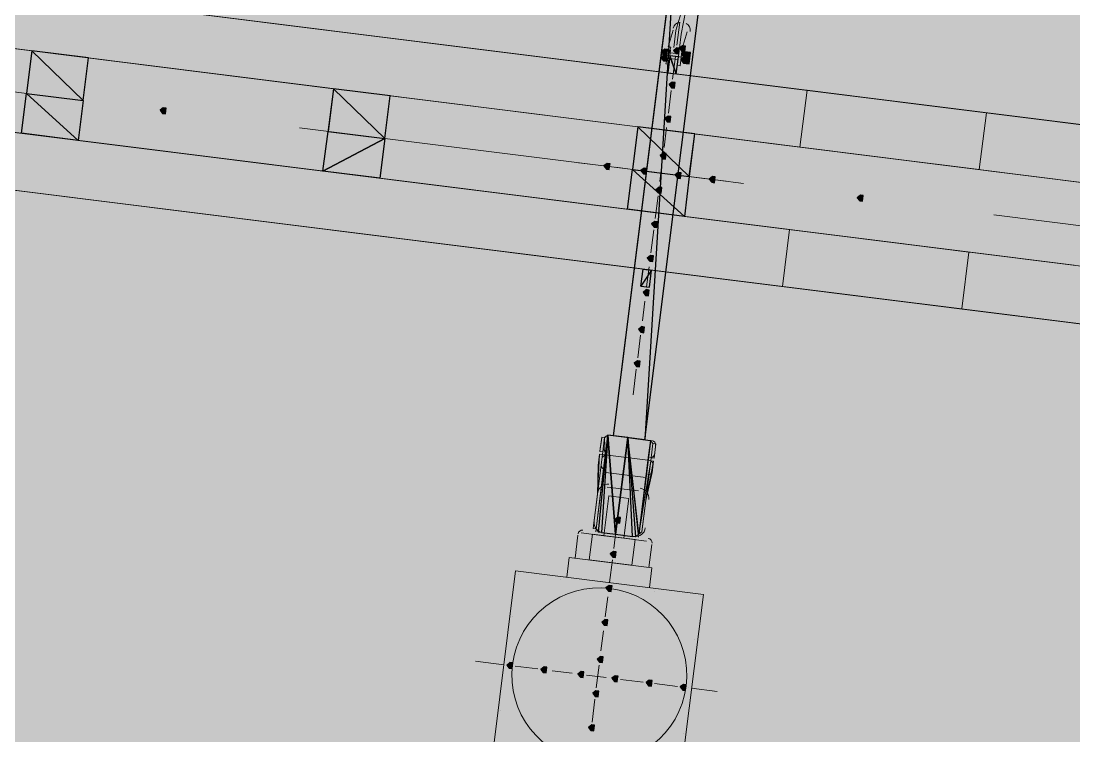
# Model space of a CAD drawing. Header units: metres. Extents: x -4 to 509425, y 7549 to 4732445.
# Drawn here: x 475980.708 to 475983.817, y 4719780.742 to 4719782.853 of the extents above; entities that cross this region are included whole.
import ezdxf

# ---------------------------------------------------------------- set-up
doc = ezdxf.new("R2010")
doc.units = ezdxf.units.M
doc.header["$LTSCALE"] = 0.01
doc.header["$MEASUREMENT"] = 0
doc.layers.get('0').update_dxf_attribs({"lineweight": 0})
doc.layers.add('_SUBESTACIÓN', color=1, linetype='Continuous')
doc.layers.add('SUBESTACION LA VID', color=253, linetype='Continuous')

# ---------------------------------------------------------------- blocks, each defined once
blk = doc.blocks.new('A$Cfff6051d')
at = {"layer": 'SUBESTACION LA VID', "transparency": 33554687}
h = blk.add_hatch(color=256, dxfattribs=at)
h.dxf.hatch_style = 2
h.paths.add_polyline_path([(475982.6687, 4719782.7708), (475982.6697, 4719782.7792), (475982.6613, 4719782.7802), (475982.6519, 4719782.7729), (475982.6592, 4719782.7634), (475982.6676, 4719782.7624)])
h = blk.add_hatch(color=256, dxfattribs=at)
h.dxf.hatch_style = 2
h.paths.add_polyline_path([(475982.614, 4719782.7435), (475982.6151, 4719782.7519), (475982.6067, 4719782.7529), (475982.5972, 4719782.7456), (475982.6046, 4719782.7361), (475982.613, 4719782.7351)])
h = blk.add_hatch(color=256, dxfattribs=at)
h.dxf.hatch_style = 2
h.paths.add_polyline_path([(475982.6161, 4719782.7603), (475982.6172, 4719782.7687), (475982.6088, 4719782.7697), (475982.5993, 4719782.7624), (475982.6067, 4719782.7529), (475982.6151, 4719782.7519)])
h = blk.add_hatch(color=256, dxfattribs=at)
h.dxf.hatch_style = 2
h.paths.add_polyline_path([(475982.6508, 4719782.7645), (475982.6519, 4719782.7729), (475982.6435, 4719782.7739), (475982.634, 4719782.7666), (475982.6413, 4719782.7571), (475982.6497, 4719782.7561)])
h = blk.add_hatch(color=256, dxfattribs=at)
h.dxf.hatch_style = 2
h.paths.add_polyline_path([(475982.6749, 4719782.7529), (475982.676, 4719782.7613), (475982.6676, 4719782.7624), (475982.6581, 4719782.755), (475982.6655, 4719782.7456), (475982.6739, 4719782.7445)])
h = blk.add_hatch(color=256, dxfattribs=at)
h.dxf.hatch_style = 2
h.paths.add_polyline_path([(475982.6833, 4719782.7519), (475982.6844, 4719782.7603), (475982.676, 4719782.7613), (475982.6665, 4719782.754), (475982.6739, 4719782.7445), (475982.6823, 4719782.7435)])
h = blk.add_hatch(color=256, dxfattribs=at)
h.dxf.hatch_style = 2
h.paths.add_polyline_path([(475982.6728, 4719782.7361), (475982.6739, 4719782.7445), (475982.6655, 4719782.7456), (475982.656, 4719782.7382), (475982.6634, 4719782.7288), (475982.6718, 4719782.7277)])
h = blk.add_hatch(color=256, dxfattribs=at)
h.dxf.hatch_style = 2
h.paths.add_polyline_path([(475982.6812, 4719782.7351), (475982.6823, 4719782.7435), (475982.6739, 4719782.7445), (475982.6644, 4719782.7372), (475982.6718, 4719782.7277), (475982.6802, 4719782.7267)])
h = blk.add_hatch(color=256, dxfattribs=at)
h.dxf.hatch_style = 2
h.paths.add_polyline_path([(475982.6812, 4719782.7351), (475982.6823, 4719782.7435), (475982.6739, 4719782.7445), (475982.6644, 4719782.7372), (475982.6718, 4719782.7277), (475982.6802, 4719782.7267)])
h = blk.add_hatch(color=256, dxfattribs=at)
h.dxf.hatch_style = 2
h.paths.add_polyline_path([(475982.6812, 4719782.7351), (475982.6823, 4719782.7435), (475982.6739, 4719782.7445), (475982.6644, 4719782.7372), (475982.6718, 4719782.7277), (475982.6802, 4719782.7267)])
h = blk.add_hatch(color=256, dxfattribs=at)
h.dxf.hatch_style = 2
h.paths.add_polyline_path([(475982.6382, 4719782.6637), (475982.6392, 4719782.6721), (475982.6308, 4719782.6731), (475982.6214, 4719782.6658), (475982.6287, 4719782.6563), (475982.6371, 4719782.6553)])
h = blk.add_hatch(color=256, dxfattribs=at)
h.dxf.hatch_style = 2
h.paths.add_polyline_path([(475981.1355, 4719782.5876), (475981.1365, 4719782.596), (475981.1281, 4719782.597), (475981.1187, 4719782.5897), (475981.126, 4719782.5802), (475981.1344, 4719782.5792)])
h = blk.add_hatch(color=256, dxfattribs=at)
h.dxf.hatch_style = 2
h.paths.add_polyline_path([(475982.6255, 4719782.5629), (475982.6266, 4719782.5713), (475982.6182, 4719782.5723), (475982.6087, 4719782.565), (475982.6161, 4719782.5555), (475982.6245, 4719782.5545)])
h = blk.add_hatch(color=256, dxfattribs=at)
h.dxf.hatch_style = 2
h.paths.add_polyline_path([(475982.6118, 4719782.4537), (475982.6129, 4719782.4621), (475982.6045, 4719782.4631), (475982.595, 4719782.4558), (475982.6024, 4719782.4463), (475982.6108, 4719782.4453)])
h = blk.add_hatch(color=256, dxfattribs=at)
h.dxf.hatch_style = 2
h.paths.add_polyline_path([(475982.4459, 4719782.4233), (475982.447, 4719782.4317), (475982.4386, 4719782.4327), (475982.4291, 4719782.4254), (475982.4365, 4719782.4159), (475982.4449, 4719782.4149)])
h = blk.add_hatch(color=256, dxfattribs=at)
h.dxf.hatch_style = 2
h.paths.add_polyline_path([(475982.5551, 4719782.4096), (475982.5562, 4719782.418), (475982.5478, 4719782.419), (475982.5383, 4719782.4117), (475982.5457, 4719782.4022), (475982.5541, 4719782.4012)])
h = blk.add_hatch(color=256, dxfattribs=at)
h.dxf.hatch_style = 2
h.paths.add_polyline_path([(475982.6559, 4719782.3969), (475982.657, 4719782.4053), (475982.6486, 4719782.4064), (475982.6391, 4719782.3991), (475982.6465, 4719782.3896), (475982.6549, 4719782.3885)])
h = blk.add_hatch(color=256, dxfattribs=at)
h.dxf.hatch_style = 2
h.paths.add_polyline_path([(475982.7567, 4719782.3843), (475982.7578, 4719782.3927), (475982.7494, 4719782.3938), (475982.7399, 4719782.3864), (475982.7473, 4719782.377), (475982.7557, 4719782.3759)])
h = blk.add_hatch(color=256, dxfattribs=at)
h.dxf.hatch_style = 2
h.paths.add_polyline_path([(475982.5992, 4719782.3529), (475982.6002, 4719782.3613), (475982.5918, 4719782.3623), (475982.5824, 4719782.355), (475982.5897, 4719782.3455), (475982.5981, 4719782.3445)])
h = blk.add_hatch(color=256, dxfattribs=at)
h.dxf.hatch_style = 2
h.paths.add_polyline_path([(475983.1935, 4719782.3295), (475983.1946, 4719782.3379), (475983.1862, 4719782.339), (475983.1767, 4719782.3316), (475983.1841, 4719782.3222), (475983.1925, 4719782.3211)])
h = blk.add_hatch(color=256, dxfattribs=at)
h.dxf.hatch_style = 2
h.paths.add_polyline_path([(475982.5866, 4719782.2521), (475982.5876, 4719782.2605), (475982.5792, 4719782.2615), (475982.5698, 4719782.2542), (475982.5771, 4719782.2447), (475982.5855, 4719782.2437)])
h = blk.add_hatch(color=256, dxfattribs=at)
h.dxf.hatch_style = 2
h.paths.add_polyline_path([(475982.5739, 4719782.1513), (475982.575, 4719782.1597), (475982.5666, 4719782.1607), (475982.5571, 4719782.1534), (475982.5645, 4719782.1439), (475982.5729, 4719782.1429)])
h = blk.add_hatch(color=256, dxfattribs=at)
h.dxf.hatch_style = 2
h.paths.add_polyline_path([(475982.5613, 4719782.0504), (475982.5623, 4719782.0588), (475982.5539, 4719782.0599), (475982.5445, 4719782.0526), (475982.5518, 4719782.0431), (475982.5602, 4719782.042)])
h = blk.add_hatch(color=256, dxfattribs=at)
h.dxf.hatch_style = 2
h.paths.add_polyline_path([(475982.5476, 4719781.9412), (475982.5486, 4719781.9496), (475982.5402, 4719781.9507), (475982.5308, 4719781.9434), (475982.5381, 4719781.9339), (475982.5465, 4719781.9328)])
h = blk.add_hatch(color=256, dxfattribs=at)
h.dxf.hatch_style = 2
h.paths.add_polyline_path([(475982.535, 4719781.8404), (475982.536, 4719781.8488), (475982.5276, 4719781.8499), (475982.5182, 4719781.8425), (475982.5255, 4719781.8331), (475982.5339, 4719781.832)])
h = blk.add_hatch(color=256, dxfattribs=at)
h.dxf.hatch_style = 2
h.paths.add_polyline_path([(475982.477, 4719781.3784), (475982.4781, 4719781.3868), (475982.4697, 4719781.3879), (475982.4602, 4719781.3805), (475982.4676, 4719781.3711), (475982.476, 4719781.37)])
h = blk.add_hatch(color=256, dxfattribs=at)
h.dxf.hatch_style = 2
h.paths.add_polyline_path([(475982.4644, 4719781.2776), (475982.4654, 4719781.286), (475982.457, 4719781.2871), (475982.4476, 4719781.2797), (475982.4549, 4719781.2703), (475982.4633, 4719781.2692)])
h = blk.add_hatch(color=256, dxfattribs=at)
h.dxf.hatch_style = 2
h.paths.add_polyline_path([(475982.4518, 4719781.1768), (475982.4528, 4719781.1852), (475982.4444, 4719781.1863), (475982.435, 4719781.1789), (475982.4423, 4719781.1695), (475982.4507, 4719781.1684)])
h = blk.add_hatch(color=256, dxfattribs=at)
h.dxf.hatch_style = 2
h.paths.add_polyline_path([(475982.4391, 4719781.076), (475982.4402, 4719781.0844), (475982.4318, 4719781.0855), (475982.4223, 4719781.0781), (475982.4297, 4719781.0687), (475982.4381, 4719781.0676)])
h = blk.add_hatch(color=256, dxfattribs=at)
h.dxf.hatch_style = 2
h.paths.add_polyline_path([(475982.1587, 4719780.9491), (475982.1598, 4719780.9575), (475982.1514, 4719780.9585), (475982.1419, 4719780.9512), (475982.1492, 4719780.9417), (475982.1576, 4719780.9407)])
h = blk.add_hatch(color=256, dxfattribs=at)
h.dxf.hatch_style = 2
h.paths.add_polyline_path([(475982.2595, 4719780.9364), (475982.2606, 4719780.9448), (475982.2522, 4719780.9459), (475982.2427, 4719780.9385), (475982.25, 4719780.9291), (475982.2584, 4719780.928)])
h = blk.add_hatch(color=256, dxfattribs=at)
h.dxf.hatch_style = 2
h.paths.add_polyline_path([(475982.4254, 4719780.9668), (475982.4265, 4719780.9752), (475982.4181, 4719780.9763), (475982.4086, 4719780.9689), (475982.416, 4719780.9595), (475982.4244, 4719780.9584)])
h = blk.add_hatch(color=256, dxfattribs=at)
h.dxf.hatch_style = 2
h.paths.add_polyline_path([(475982.3687, 4719780.9227), (475982.3698, 4719780.9311), (475982.3614, 4719780.9322), (475982.3519, 4719780.9248), (475982.3593, 4719780.9154), (475982.3677, 4719780.9143)])
h = blk.add_hatch(color=256, dxfattribs=at)
h.dxf.hatch_style = 2
h.paths.add_polyline_path([(475982.4695, 4719780.9101), (475982.4706, 4719780.9185), (475982.4622, 4719780.9195), (475982.4527, 4719780.9122), (475982.4601, 4719780.9027), (475982.4685, 4719780.9017)])
h = blk.add_hatch(color=256, dxfattribs=at)
h.dxf.hatch_style = 2
h.paths.add_polyline_path([(475982.5703, 4719780.8974), (475982.5714, 4719780.9058), (475982.563, 4719780.9069), (475982.5535, 4719780.8996), (475982.5609, 4719780.8901), (475982.5693, 4719780.889)])
h = blk.add_hatch(color=256, dxfattribs=at)
h.dxf.hatch_style = 2
h.paths.add_polyline_path([(475982.6711, 4719780.8848), (475982.6722, 4719780.8932), (475982.6638, 4719780.8943), (475982.6543, 4719780.8869), (475982.6617, 4719780.8775), (475982.6701, 4719780.8764)])
h = blk.add_hatch(color=256, dxfattribs=at)
h.dxf.hatch_style = 2
h.paths.add_polyline_path([(475982.4128, 4719780.866), (475982.4138, 4719780.8744), (475982.4054, 4719780.8755), (475982.396, 4719780.8681), (475982.4033, 4719780.8587), (475982.4117, 4719780.8576)])
h = blk.add_hatch(color=256, dxfattribs=at)
h.dxf.hatch_style = 2
h.paths.add_polyline_path([(475982.4002, 4719780.7652), (475982.4012, 4719780.7736), (475982.3928, 4719780.7746), (475982.3834, 4719780.7673), (475982.3907, 4719780.7578), (475982.3991, 4719780.7568)])
at = {"layer": 'SUBESTACION LA VID', "lineweight": 15}
for p, q in [((475982.6383, 4719783.0732), (475982.4572, 4719781.6283)), ((475982.7307, 4719783.0616), (475982.5496, 4719781.6168)), ((475993.1092, 4719781.3851), (475980.0971, 4719783.0164)), ((475982.6571, 4719782.8149), (475982.6813, 4719782.9398)), ((475982.6414, 4719782.8254), (475982.6561, 4719782.8747)), ((475982.6529, 4719782.8495), (475982.6445, 4719782.7823)), ((475992.9369, 4719781.236), (475980.2188, 4719782.8305)), ((475982.6183, 4719782.7771), (475982.633, 4719782.8264)), ((475982.6414, 4719782.8254), (475982.6351, 4719782.775)), ((475982.6498, 4719782.8243), (475982.6498, 4719782.8243)), ((475982.6571, 4719782.8149), (475982.6519, 4719782.7729)), ((475982.6603, 4719782.7718), (475982.675, 4719782.8212)), ((475980.7322, 4719782.6381), (475979.4722, 4719782.7961)), ((475980.7091, 4719782.5216), (475980.7396, 4719782.7652)), ((475982.5983, 4719782.754), (475982.5993, 4719782.7624)), ((475982.6823, 4719782.7435), (475982.5983, 4719782.754)), ((475982.5983, 4719782.754), (475982.6067, 4719782.7529)), ((475982.5993, 4719782.7624), (475982.6077, 4719782.7613)), ((475982.6046, 4719782.7361), (475982.6088, 4719782.7697)), ((475982.6067, 4719782.7529), (475982.6067, 4719782.7529)), ((475982.6077, 4719782.7613), (475982.6077, 4719782.7613)), ((475982.6119, 4719782.7267), (475982.6267, 4719782.776)), ((475982.6172, 4719782.7687), (475982.6172, 4719782.7687)), ((475982.6267, 4719782.776), (475982.6183, 4719782.7771)), ((475982.6214, 4719782.734), (475982.6256, 4719782.7676)), ((475982.6497, 4719782.7561), (475982.6245, 4719782.7592)), ((475982.6256, 4719782.7676), (475982.6256, 4719782.7676)), ((475982.6267, 4719782.776), (475982.6267, 4719782.776)), ((475982.6403, 4719782.7487), (475982.6319, 4719782.6815)), ((475982.6466, 4719782.7309), (475982.6508, 4719782.7645)), ((475982.6539, 4719782.7214), (475982.6603, 4719782.7718)), ((475982.6592, 4719782.7634), (475982.6592, 4719782.7634)), ((475982.6592, 4719782.7634), (475982.6592, 4719782.7634)), ((475982.6603, 4719782.7718), (475982.6603, 4719782.7718)), ((475982.6634, 4719782.7288), (475982.6676, 4719782.7624)), ((475980.8771, 4719782.5005), (475980.9076, 4719782.7441)), ((475982.6203, 4719782.7256), (475982.6119, 4719782.7267)), ((475982.613, 4719782.7351), (475982.613, 4719782.7351)), ((475982.6214, 4719782.734), (475982.6214, 4719782.734)), ((475982.6224, 4719782.7424), (475982.6476, 4719782.7393)), ((475982.6424, 4719782.6973), (475982.6487, 4719782.7477)), ((475982.6455, 4719782.7225), (475982.6539, 4719782.7214)), ((475982.6466, 4719782.7309), (475982.6466, 4719782.7309)), ((475982.655, 4719782.7298), (475982.655, 4719782.7298)), ((475982.6728, 4719782.7361), (475982.6644, 4719782.7372)), ((475982.6644, 4719782.7372), (475982.6644, 4719782.7372)), ((475982.6739, 4719782.7445), (475982.6655, 4719782.7456)), ((475982.6655, 4719782.7456), (475982.6655, 4719782.7456)), ((475982.6728, 4719782.7361), (475982.6739, 4719782.7445)), ((475982.6728, 4719782.7361), (475982.6812, 4719782.7351)), ((475982.6812, 4719782.7351), (475982.6823, 4719782.7435)), ((475981.5995, 4719782.4099), (475981.6301, 4719782.6535)), ((475981.7675, 4719782.3889), (475981.7981, 4719782.6325)), ((475982.6277, 4719782.6479), (475982.6192, 4719782.5807)), ((475992.9064, 4719780.9924), (475980.1883, 4719782.5869)), ((475982.7903, 4719782.3801), (475981.5303, 4719782.5381)), ((475982.4984, 4719782.2972), (475982.5289, 4719782.5409)), ((475982.614, 4719782.5387), (475982.6066, 4719782.4799)), ((475982.6664, 4719782.2762), (475982.6969, 4719782.5198)), ((475983.0077, 4719782.4808), (475983.537, 4719782.4145)), ((475982.6013, 4719782.4379), (475982.594, 4719782.3791)), ((475993.0365, 4719780.8054), (475980.0244, 4719782.4368)), ((475982.4207, 4719782.4264), (475982.3535, 4719782.4349)), ((475982.5215, 4719782.4138), (475982.4627, 4719782.4212)), ((475982.6223, 4719782.4012), (475982.5635, 4719782.4085)), ((475982.7315, 4719782.3875), (475982.6643, 4719782.3959)), ((475982.8407, 4719782.3738), (475982.7651, 4719782.3833)), ((475982.5887, 4719782.3371), (475982.5803, 4719782.2699)), ((475984.84, 4719782.1231), (475983.58, 4719782.2811)), ((475982.5761, 4719782.2363), (475982.5676, 4719782.1691)), ((475982.5624, 4719782.1271), (475982.555, 4719782.0683)), ((475982.9561, 4719782.0692), (475983.4853, 4719782.0029)), ((475982.5497, 4719782.0263), (475982.5424, 4719781.9675)), ((475982.5371, 4719781.9255), (475982.5287, 4719781.8583)), ((475982.5244, 4719781.8247), (475982.515, 4719781.7491)), ((475982.4404, 4719781.6305), (475982.5664, 4719781.6147)), ((475982.4183, 4719781.5906), (475982.4215, 4719781.6158)), ((475982.433, 4719781.5717), (475982.559, 4719781.5559)), ((475982.559, 4719781.5559), (475982.433, 4719781.5717)), ((475982.5811, 4719781.5958), (475982.5779, 4719781.5706)), ((475982.4099, 4719781.4551), (475982.412, 4719781.5402)), ((475982.412, 4719781.5402), (475982.4141, 4719781.557)), ((475982.5737, 4719781.537), (475982.5716, 4719781.5202)), ((475982.5527, 4719781.5055), (475982.4267, 4719781.5213)), ((475982.5527, 4719781.4372), (475982.5716, 4719781.5202)), ((475982.4382, 4719781.4771), (475982.5306, 4719781.4656)), ((475982.3993, 4719781.3711), (475982.4099, 4719781.4551)), ((475982.4718, 4719781.4047), (475982.4792, 4719781.4635)), ((475982.5527, 4719781.4372), (475982.5421, 4719781.3532)), ((475982.4581, 4719781.2955), (475982.4665, 4719781.3627)), ((475982.3436, 4719781.2672), (475982.3521, 4719781.3344)), ((475982.3615, 4719781.3417), (475982.4287, 4719781.3333)), ((475982.5138, 4719781.3312), (475982.4214, 4719781.3427)), ((475982.4287, 4719781.3333), (475982.4875, 4719781.3259)), ((475982.4875, 4719781.3259), (475982.5547, 4719781.3175)), ((475982.562, 4719781.2398), (475982.5705, 4719781.307)), ((475982.3195, 4719781.2105), (475982.3268, 4719781.2693)), ((475982.3268, 4719781.2693), (475982.5704, 4719781.2387)), ((475982.4455, 4719781.1947), (475982.4539, 4719781.2619)), ((475982.5631, 4719781.1799), (475982.5704, 4719781.2387)), ((475982.1756, 4719781.22), (475982.1756, 4719781.22)), ((475982.3016, 4719781.2042), (475982.3016, 4719781.2042)), ((475982.4444, 4719781.1863), (475982.4444, 4719781.1863)), ((475982.5788, 4719781.1694), (475982.5788, 4719781.1694)), ((475982.4328, 4719781.0939), (475982.4402, 4719781.1527)), ((475982.7132, 4719781.1526), (475982.7132, 4719781.1526)), ((475982.1598, 4719781.094), (475982.1598, 4719781.094)), ((475982.4202, 4719780.9931), (475982.4276, 4719781.0519)), ((475982.6974, 4719781.0266), (475982.6974, 4719781.0266)), ((475982.1335, 4719780.9522), (475982.0495, 4719780.9627)), ((475982.1419, 4719780.9512), (475982.1419, 4719780.9512)), ((475982.2343, 4719780.9396), (475982.1671, 4719780.948)), ((475982.4065, 4719780.8839), (475982.4149, 4719780.9511)), ((475982.3351, 4719780.9269), (475982.2763, 4719780.9343)), ((475982.4359, 4719780.9143), (475982.3771, 4719780.9217)), ((475982.5451, 4719780.9006), (475982.4779, 4719780.909)), ((475982.6459, 4719780.888), (475982.5787, 4719780.8964)), ((475982.6795, 4719780.8838), (475982.6795, 4719780.8838)), ((475982.7635, 4719780.8732), (475982.6879, 4719780.8827)), ((475982.3939, 4719780.783), (475982.4023, 4719780.8503)), ((475982.125, 4719780.8167), (475982.125, 4719780.8167)), ((475982.6627, 4719780.7493), (475982.6627, 4719780.7493))]:
    blk.add_line(p, q, dxfattribs=at)
at = {"layer": 'SUBESTACION LA VID', "lineweight": 0}
for p, q in [((475982.5289, 4719782.5409), (475980.286, 4719782.822)), ((475982.6172, 4719782.7004), (475986.5905, 4719782.2023)), ((475983.8172, 4719782.1319), (475982.4984, 4719782.2972)), ((475982.4173, 4719781.5822), (475982.4225, 4719781.6242)), ((475982.4173, 4719781.5822), (475982.4215, 4719781.6158)), ((475982.4183, 4719781.5906), (475982.4215, 4719781.6158)), ((475982.5685, 4719781.5632), (475982.5737, 4719781.6052)), ((475982.5685, 4719781.5632), (475982.5737, 4719781.6052)), ((475982.5769, 4719781.5622), (475982.5821, 4719781.6042)), ((475982.412, 4719781.5402), (475982.4162, 4719781.5738)), ((475982.412, 4719781.5402), (475982.4162, 4719781.5738)), ((475982.5769, 4719781.5622), (475982.5811, 4719781.5958)), ((475982.412, 4719781.5402), (475982.4151, 4719781.5654)), ((475982.412, 4719781.5402), (475982.4151, 4719781.5654)), ((475982.412, 4719781.5402), (475982.4151, 4719781.5654)), ((475982.5527, 4719781.4372), (475982.5674, 4719781.5548)), ((475982.5527, 4719781.4372), (475982.5674, 4719781.5548)), ((475982.5527, 4719781.4372), (475982.5758, 4719781.5538)), ((475982.5527, 4719781.4372), (475982.5748, 4719781.5454)), ((475982.5527, 4719781.4372), (475982.5748, 4719781.5454))]:
    blk.add_line(p, q, dxfattribs=at)
at = {"layer": 'SUBESTACION LA VID', "lineweight": 15}
for points in [[(475982.6383, 4719783.0732), (475982.7307, 4719783.0616), (475982.5496, 4719781.6168), (475982.4572, 4719781.6283), (475982.6383, 4719783.0732)], [(475992.958, 4719781.404), (475990.5807, 4719781.702), (475990.587, 4719781.7525), (475990.5618, 4719781.7556), (475990.5555, 4719781.7052), (475986.6073, 4719782.2002), (475986.6137, 4719782.2506), (475986.5969, 4719782.2527), (475986.5905, 4719782.2023), (475982.6424, 4719782.6973), (475982.6487, 4719782.7477), (475982.6235, 4719782.7508), (475982.6172, 4719782.7004), (475980.2399, 4719782.9985)], [(475980.286, 4719782.822), (475980.7396, 4719782.7652), (475980.7238, 4719782.6392), (475980.8918, 4719782.6181), (475980.9076, 4719782.7441), (475981.6301, 4719782.6535), (475981.6143, 4719782.5275), (475981.7823, 4719782.5065), (475981.7981, 4719782.6325), (475982.5289, 4719782.5409), (475982.5131, 4719782.4148), (475982.6811, 4719782.3938), (475982.6969, 4719782.5198), (475983.8478, 4719782.3755)], [(475982.6172, 4719782.7004), (475982.6235, 4719782.7508), (475982.6487, 4719782.7477)], [(475982.6749, 4719782.7529), (475982.6739, 4719782.7445), (475982.6749, 4719782.7529)], [(475982.6823, 4719782.7435), (475982.6739, 4719782.7445), (475982.6655, 4719782.7456)], [(475992.8853, 4719780.8244), (475990.508, 4719781.1224), (475990.5017, 4719781.072), (475990.4765, 4719781.0752), (475990.4828, 4719781.1256), (475986.5347, 4719781.6206), (475986.5283, 4719781.5702), (475986.5115, 4719781.5723), (475986.5179, 4719781.6227), (475982.5697, 4719782.1177), (475982.5634, 4719782.0672), (475982.5382, 4719782.0704), (475982.5445, 4719782.1208), (475980.1672, 4719782.4189)], [(475980.2555, 4719782.5784), (475980.7091, 4719782.5216), (475980.7238, 4719782.6392), (475980.8918, 4719782.6181), (475980.8771, 4719782.5005), (475981.5995, 4719782.4099), (475981.6143, 4719782.5275), (475981.7823, 4719782.5065), (475981.7675, 4719782.3889), (475982.4984, 4719782.2972), (475982.5131, 4719782.4148), (475982.6811, 4719782.3938), (475982.6664, 4719782.2762), (475983.8172, 4719782.1319)], [(475983.0077, 4719782.4808), (475983.0288, 4719782.6488), (475983.558, 4719782.5825), (475983.537, 4719782.4145)], [(475982.9561, 4719782.0692), (475982.9772, 4719782.2372), (475983.5064, 4719782.1709), (475983.4853, 4719782.0029)], [(475982.5445, 4719782.1208), (475982.5382, 4719782.0704), (475982.5634, 4719782.0672), (475982.5697, 4719782.1177)], [(475982.3993, 4719781.3711), (475982.3983, 4719781.3627), (475982.3972, 4719781.3543), (475982.4056, 4719781.3532), (475982.413, 4719781.3438), (475982.4214, 4719781.3427), (475982.4634, 4719781.3375), (475982.4992, 4719781.6231), (475982.4404, 4719781.6305), (475982.4309, 4719781.6231), (475982.4225, 4719781.6242), (475982.4215, 4719781.6158), (475982.4183, 4719781.5906), (475982.4173, 4719781.5822), (475982.4257, 4719781.5811), (475982.4246, 4719781.5727), (475982.433, 4719781.5717), (475982.4246, 4719781.5727), (475982.4162, 4719781.5738), (475982.4151, 4719781.5654), (475982.4141, 4719781.557), (475982.412, 4719781.5402), (475982.4099, 4719781.4551), (475982.3993, 4719781.3711)], [(475982.5421, 4719781.3532), (475982.5411, 4719781.3448), (475982.5316, 4719781.3374), (475982.5222, 4719781.3301), (475982.5138, 4719781.3312), (475982.4634, 4719781.3375), (475982.4992, 4719781.6231), (475982.5664, 4719781.6147), (475982.5737, 4719781.6052), (475982.5821, 4719781.6042), (475982.5811, 4719781.5958), (475982.5779, 4719781.5706), (475982.5769, 4719781.5622), (475982.5685, 4719781.5632), (475982.5674, 4719781.5548), (475982.559, 4719781.5559), (475982.5674, 4719781.5548), (475982.5758, 4719781.5538), (475982.5748, 4719781.5454), (475982.5737, 4719781.537), (475982.5716, 4719781.5202), (475982.5527, 4719781.4372), (475982.5421, 4719781.3532)], [(475982.4287, 4719781.3333), (475982.4435, 4719781.4509), (475982.5023, 4719781.4435), (475982.4875, 4719781.3259)], [(475982.3951, 4719781.3375), (475982.3856, 4719781.2619), (475982.5116, 4719781.2461), (475982.5211, 4719781.3217), (475982.3951, 4719781.3375)], [(475982.7227, 4719781.1599), (475982.6532, 4719780.6055), (475982.0987, 4719780.675), (475982.1683, 4719781.2294), (475982.7227, 4719781.1599)]]:
    blk.add_lwpolyline(points, dxfattribs=at)
at = {"layer": 'SUBESTACION LA VID', "lineweight": 0}
for points in [[(475980.2399, 4719782.9985), (475990.5807, 4719781.702), (475982.6172, 4719782.7004)], [(475980.7396, 4719782.7652), (475982.5289, 4719782.5409), (475983.8478, 4719782.3755), (475985.343, 4719782.1881)], [(475981.7981, 4719782.6325), (475980.7396, 4719782.7652), (475981.6301, 4719782.6535)], [(475980.7091, 4719782.5216), (475982.4984, 4719782.2972), (475980.2555, 4719782.5784)], [(475981.7675, 4719782.3889), (475980.7091, 4719782.5216), (475981.5995, 4719782.4099)], [(475980.1672, 4719782.4189), (475990.508, 4719781.1224), (475982.5445, 4719782.1208)], [(475990.508, 4719781.1224), (475986.5347, 4719781.6206), (475982.5445, 4719782.1208), (475986.5179, 4719781.6227)], [(475982.4046, 4719781.3448), (475982.4404, 4719781.6305), (475982.413, 4719781.3438)], [(475982.4404, 4719781.6305), (475982.4056, 4719781.3532), (475982.433, 4719781.5717)], [(475982.4309, 4719781.6231), (475982.4246, 4719781.5727), (475982.3972, 4719781.3543), (475982.4246, 4719781.5727), (475982.4309, 4719781.6231), (475982.433, 4719781.5717)], [(475982.4309, 4719781.6231), (475982.4246, 4719781.5727), (475982.3983, 4719781.3627)], [(475982.4162, 4719781.5738), (475982.4099, 4719781.4551), (475982.4246, 4719781.5727), (475982.4309, 4719781.6231)], [(475982.4173, 4719781.5822), (475982.4225, 4719781.6242), (475982.4173, 4719781.5822)], [(475982.4173, 4719781.5822), (475982.4225, 4719781.6242), (475982.4173, 4719781.5822)], [(475982.4173, 4719781.5822), (475982.4225, 4719781.6242), (475982.4173, 4719781.5822)], [(475982.4183, 4719781.5906), (475982.4215, 4719781.6158), (475982.4183, 4719781.5906)], [(475982.4183, 4719781.5906), (475982.4215, 4719781.6158), (475982.4183, 4719781.5906)], [(475982.4257, 4719781.5811), (475982.4309, 4719781.6231), (475982.4257, 4719781.5811)], [(475982.5222, 4719781.3301), (475982.4992, 4719781.6231), (475982.5306, 4719781.329)], [(475982.5664, 4719781.6147), (475982.5316, 4719781.3374), (475982.559, 4719781.5559), (475982.5664, 4719781.6147)], [(475982.5316, 4719781.3374), (475982.559, 4719781.5559), (475982.5653, 4719781.6063)], [(475982.5316, 4719781.3374), (475982.5674, 4719781.5548), (475982.5737, 4719781.6052)], [(475982.5674, 4719781.5548), (475982.5737, 4719781.6052), (475982.5674, 4719781.5548)], [(475982.5685, 4719781.5632), (475982.5737, 4719781.6052), (475982.5685, 4719781.5632)], [(475982.5769, 4719781.5622), (475982.5821, 4719781.6042), (475982.5769, 4719781.5622)], [(475982.5769, 4719781.5622), (475982.5821, 4719781.6042), (475982.5769, 4719781.5622), (475982.5811, 4719781.5958)], [(475982.4246, 4719781.5727), (475982.3983, 4719781.3627), (475982.4099, 4719781.4551)], [(475982.5779, 4719781.5706), (475982.5811, 4719781.5958), (475982.5779, 4719781.5706)], [(475982.5779, 4719781.5706), (475982.5811, 4719781.5958), (475982.5779, 4719781.5706)], [(475982.412, 4719781.5402), (475982.4151, 4719781.5654), (475982.412, 4719781.5402)], [(475982.412, 4719781.5402), (475982.4151, 4719781.5654), (475982.412, 4719781.5402)], [(475982.5411, 4719781.3448), (475982.5674, 4719781.5548), (475982.5411, 4719781.3448), (475982.5527, 4719781.4372)], [(475982.5527, 4719781.4372), (475982.5748, 4719781.5454), (475982.5716, 4719781.5202)], [(475982.5716, 4719781.5202), (475982.5748, 4719781.5454), (475982.5716, 4719781.5202)], [(475982.5748, 4719781.5454), (475982.5716, 4719781.5202), (475982.5737, 4719781.537)]]:
    blk.add_lwpolyline(points, dxfattribs=at)
at = {"layer": 'SUBESTACION LA VID'}
for points in [[(475982.6687, 4719782.7708), (475982.6697, 4719782.7792), (475982.6613, 4719782.7802), (475982.6519, 4719782.7729), (475982.6592, 4719782.7634), (475982.6676, 4719782.7624)], [(475980.7238, 4719782.6392), (475980.8918, 4719782.6181), (475980.7396, 4719782.7652)], [(475980.8918, 4719782.6181), (475980.9076, 4719782.7441), (475980.7396, 4719782.7652)], [(475982.614, 4719782.7435), (475982.6151, 4719782.7519), (475982.6067, 4719782.7529), (475982.5972, 4719782.7456), (475982.6046, 4719782.7361), (475982.613, 4719782.7351)], [(475982.6161, 4719782.7603), (475982.6172, 4719782.7687), (475982.6088, 4719782.7697), (475982.5993, 4719782.7624), (475982.6067, 4719782.7529), (475982.6151, 4719782.7519)], [(475982.6172, 4719782.7004), (475982.6424, 4719782.6973), (475982.6235, 4719782.7508)], [(475982.6424, 4719782.6973), (475982.6487, 4719782.7477), (475982.6235, 4719782.7508)], [(475982.6508, 4719782.7645), (475982.6519, 4719782.7729), (475982.6435, 4719782.7739), (475982.634, 4719782.7666), (475982.6413, 4719782.7571), (475982.6497, 4719782.7561)], [(475982.6749, 4719782.7529), (475982.676, 4719782.7613), (475982.6676, 4719782.7624), (475982.6581, 4719782.755), (475982.6655, 4719782.7456), (475982.6739, 4719782.7445)], [(475982.6833, 4719782.7519), (475982.6844, 4719782.7603), (475982.676, 4719782.7613), (475982.6665, 4719782.754), (475982.6739, 4719782.7445), (475982.6823, 4719782.7435)], [(475982.6728, 4719782.7361), (475982.6739, 4719782.7445), (475982.6655, 4719782.7456), (475982.656, 4719782.7382), (475982.6634, 4719782.7288), (475982.6718, 4719782.7277)], [(475982.6812, 4719782.7351), (475982.6823, 4719782.7435), (475982.6739, 4719782.7445), (475982.6644, 4719782.7372), (475982.6718, 4719782.7277), (475982.6802, 4719782.7267)], [(475982.6812, 4719782.7351), (475982.6823, 4719782.7435), (475982.6739, 4719782.7445), (475982.6644, 4719782.7372), (475982.6718, 4719782.7277), (475982.6802, 4719782.7267)], [(475982.6812, 4719782.7351), (475982.6823, 4719782.7435), (475982.6739, 4719782.7445), (475982.6644, 4719782.7372), (475982.6718, 4719782.7277), (475982.6802, 4719782.7267)], [(475982.6382, 4719782.6637), (475982.6392, 4719782.6721), (475982.6308, 4719782.6731), (475982.6214, 4719782.6658), (475982.6287, 4719782.6563), (475982.6371, 4719782.6553)], [(475980.7091, 4719782.5216), (475980.7238, 4719782.6392), (475980.8771, 4719782.5005)], [(475980.8771, 4719782.5005), (475980.7238, 4719782.6392), (475980.8918, 4719782.6181)], [(475981.6143, 4719782.5275), (475981.7823, 4719782.5065), (475981.6301, 4719782.6535)], [(475981.7823, 4719782.5065), (475981.7981, 4719782.6325), (475981.6301, 4719782.6535)], [(475981.1355, 4719782.5876), (475981.1365, 4719782.596), (475981.1281, 4719782.597), (475981.1187, 4719782.5897), (475981.126, 4719782.5802), (475981.1344, 4719782.5792)], [(475982.6255, 4719782.5629), (475982.6266, 4719782.5713), (475982.6182, 4719782.5723), (475982.6087, 4719782.565), (475982.6161, 4719782.5555), (475982.6245, 4719782.5545)], [(475982.5131, 4719782.4148), (475982.6811, 4719782.3938), (475982.5289, 4719782.5409)], [(475982.6811, 4719782.3938), (475982.6969, 4719782.5198), (475982.5289, 4719782.5409)], [(475981.5995, 4719782.4099), (475981.6143, 4719782.5275), (475981.7823, 4719782.5065)], [(475981.7675, 4719782.3889), (475981.5995, 4719782.4099), (475981.7823, 4719782.5065)], [(475982.6118, 4719782.4537), (475982.6129, 4719782.4621), (475982.6045, 4719782.4631), (475982.595, 4719782.4558), (475982.6024, 4719782.4463), (475982.6108, 4719782.4453)], [(475982.4459, 4719782.4233), (475982.447, 4719782.4317), (475982.4386, 4719782.4327), (475982.4291, 4719782.4254), (475982.4365, 4719782.4159), (475982.4449, 4719782.4149)], [(475982.4984, 4719782.2972), (475982.5131, 4719782.4148), (475982.6664, 4719782.2762)], [(475982.6664, 4719782.2762), (475982.5131, 4719782.4148), (475982.6811, 4719782.3938)], [(475982.5551, 4719782.4096), (475982.5562, 4719782.418), (475982.5478, 4719782.419), (475982.5383, 4719782.4117), (475982.5457, 4719782.4022), (475982.5541, 4719782.4012)], [(475982.6559, 4719782.3969), (475982.657, 4719782.4053), (475982.6486, 4719782.4064), (475982.6391, 4719782.3991), (475982.6465, 4719782.3896), (475982.6549, 4719782.3885)], [(475982.7567, 4719782.3843), (475982.7578, 4719782.3927), (475982.7494, 4719782.3938), (475982.7399, 4719782.3864), (475982.7473, 4719782.377), (475982.7557, 4719782.3759)], [(475982.5992, 4719782.3529), (475982.6002, 4719782.3613), (475982.5918, 4719782.3623), (475982.5824, 4719782.355), (475982.5897, 4719782.3455), (475982.5981, 4719782.3445)], [(475983.1935, 4719782.3295), (475983.1946, 4719782.3379), (475983.1862, 4719782.339), (475983.1767, 4719782.3316), (475983.1841, 4719782.3222), (475983.1925, 4719782.3211)], [(475982.5866, 4719782.2521), (475982.5876, 4719782.2605), (475982.5792, 4719782.2615), (475982.5698, 4719782.2542), (475982.5771, 4719782.2447), (475982.5855, 4719782.2437)], [(475982.5739, 4719782.1513), (475982.575, 4719782.1597), (475982.5666, 4719782.1607), (475982.5571, 4719782.1534), (475982.5645, 4719782.1439), (475982.5729, 4719782.1429)], [(475982.5613, 4719782.0504), (475982.5623, 4719782.0588), (475982.5539, 4719782.0599), (475982.5445, 4719782.0526), (475982.5518, 4719782.0431), (475982.5602, 4719782.042)], [(475982.5476, 4719781.9412), (475982.5486, 4719781.9496), (475982.5402, 4719781.9507), (475982.5308, 4719781.9434), (475982.5381, 4719781.9339), (475982.5465, 4719781.9328)], [(475982.535, 4719781.8404), (475982.536, 4719781.8488), (475982.5276, 4719781.8499), (475982.5182, 4719781.8425), (475982.5255, 4719781.8331), (475982.5339, 4719781.832)], [(475982.4992, 4719781.6231), (475982.4404, 4719781.6305), (475982.4634, 4719781.3375)], [(475982.5664, 4719781.6147), (475982.5316, 4719781.3374), (475982.4992, 4719781.6231)], [(475982.477, 4719781.3784), (475982.4781, 4719781.3868), (475982.4697, 4719781.3879), (475982.4602, 4719781.3805), (475982.4676, 4719781.3711), (475982.476, 4719781.37)], [(475982.4644, 4719781.2776), (475982.4654, 4719781.286), (475982.457, 4719781.2871), (475982.4476, 4719781.2797), (475982.4549, 4719781.2703), (475982.4633, 4719781.2692)], [(475982.4518, 4719781.1768), (475982.4528, 4719781.1852), (475982.4444, 4719781.1863), (475982.435, 4719781.1789), (475982.4423, 4719781.1695), (475982.4507, 4719781.1684)], [(475982.4391, 4719781.076), (475982.4402, 4719781.0844), (475982.4318, 4719781.0855), (475982.4223, 4719781.0781), (475982.4297, 4719781.0687), (475982.4381, 4719781.0676)], [(475982.1587, 4719780.9491), (475982.1598, 4719780.9575), (475982.1514, 4719780.9585), (475982.1419, 4719780.9512), (475982.1492, 4719780.9417), (475982.1576, 4719780.9407)], [(475982.2595, 4719780.9364), (475982.2606, 4719780.9448), (475982.2522, 4719780.9459), (475982.2427, 4719780.9385), (475982.25, 4719780.9291), (475982.2584, 4719780.928)], [(475982.4254, 4719780.9668), (475982.4265, 4719780.9752), (475982.4181, 4719780.9763), (475982.4086, 4719780.9689), (475982.416, 4719780.9595), (475982.4244, 4719780.9584)], [(475982.3687, 4719780.9227), (475982.3698, 4719780.9311), (475982.3614, 4719780.9322), (475982.3519, 4719780.9248), (475982.3593, 4719780.9154), (475982.3677, 4719780.9143)], [(475982.4695, 4719780.9101), (475982.4706, 4719780.9185), (475982.4622, 4719780.9195), (475982.4527, 4719780.9122), (475982.4601, 4719780.9027), (475982.4685, 4719780.9017)], [(475982.5703, 4719780.8974), (475982.5714, 4719780.9058), (475982.563, 4719780.9069), (475982.5535, 4719780.8996), (475982.5609, 4719780.8901), (475982.5693, 4719780.889)], [(475982.6711, 4719780.8848), (475982.6722, 4719780.8932), (475982.6638, 4719780.8943), (475982.6543, 4719780.8869), (475982.6617, 4719780.8775), (475982.6701, 4719780.8764)], [(475982.4128, 4719780.866), (475982.4138, 4719780.8744), (475982.4054, 4719780.8755), (475982.396, 4719780.8681), (475982.4033, 4719780.8587), (475982.4117, 4719780.8576)], [(475982.4002, 4719780.7652), (475982.4012, 4719780.7736), (475982.3928, 4719780.7746), (475982.3834, 4719780.7673), (475982.3907, 4719780.7578), (475982.3991, 4719780.7568)]]:
    blk.add_lwpolyline(points, close=True, dxfattribs=at)
at = {"layer": 'SUBESTACION LA VID', "lineweight": 0}
for points in [[(475982.6687, 4719782.7708), (475982.6697, 4719782.7792), (475982.6613, 4719782.7802), (475982.6519, 4719782.7729), (475982.6592, 4719782.7634), (475982.6676, 4719782.7624)], [(475980.7238, 4719782.6392), (475980.8918, 4719782.6181), (475980.7396, 4719782.7652)], [(475980.8918, 4719782.6181), (475980.9076, 4719782.7441), (475980.7396, 4719782.7652)], [(475982.614, 4719782.7435), (475982.6151, 4719782.7519), (475982.6067, 4719782.7529), (475982.5972, 4719782.7456), (475982.6046, 4719782.7361), (475982.613, 4719782.7351)], [(475982.6161, 4719782.7603), (475982.6172, 4719782.7687), (475982.6088, 4719782.7697), (475982.5993, 4719782.7624), (475982.6067, 4719782.7529), (475982.6151, 4719782.7519)], [(475982.6172, 4719782.7004), (475982.6424, 4719782.6973), (475982.6235, 4719782.7508)], [(475982.6424, 4719782.6973), (475982.6487, 4719782.7477), (475982.6235, 4719782.7508)], [(475982.6508, 4719782.7645), (475982.6519, 4719782.7729), (475982.6435, 4719782.7739), (475982.634, 4719782.7666), (475982.6413, 4719782.7571), (475982.6497, 4719782.7561)], [(475982.6749, 4719782.7529), (475982.676, 4719782.7613), (475982.6676, 4719782.7624), (475982.6581, 4719782.755), (475982.6655, 4719782.7456), (475982.6739, 4719782.7445)], [(475982.6833, 4719782.7519), (475982.6844, 4719782.7603), (475982.676, 4719782.7613), (475982.6665, 4719782.754), (475982.6739, 4719782.7445), (475982.6823, 4719782.7435)], [(475982.6728, 4719782.7361), (475982.6739, 4719782.7445), (475982.6655, 4719782.7456), (475982.656, 4719782.7382), (475982.6634, 4719782.7288), (475982.6718, 4719782.7277)], [(475982.6812, 4719782.7351), (475982.6823, 4719782.7435), (475982.6739, 4719782.7445), (475982.6644, 4719782.7372), (475982.6718, 4719782.7277), (475982.6802, 4719782.7267)], [(475982.6812, 4719782.7351), (475982.6823, 4719782.7435), (475982.6739, 4719782.7445), (475982.6644, 4719782.7372), (475982.6718, 4719782.7277), (475982.6802, 4719782.7267)], [(475982.6812, 4719782.7351), (475982.6823, 4719782.7435), (475982.6739, 4719782.7445), (475982.6644, 4719782.7372), (475982.6718, 4719782.7277), (475982.6802, 4719782.7267)], [(475982.6382, 4719782.6637), (475982.6392, 4719782.6721), (475982.6308, 4719782.6731), (475982.6214, 4719782.6658), (475982.6287, 4719782.6563), (475982.6371, 4719782.6553)], [(475980.7091, 4719782.5216), (475980.7238, 4719782.6392), (475980.8771, 4719782.5005)], [(475980.8771, 4719782.5005), (475980.7238, 4719782.6392), (475980.8918, 4719782.6181)], [(475981.6143, 4719782.5275), (475981.7823, 4719782.5065), (475981.6301, 4719782.6535)], [(475981.7823, 4719782.5065), (475981.7981, 4719782.6325), (475981.6301, 4719782.6535)], [(475981.1355, 4719782.5876), (475981.1365, 4719782.596), (475981.1281, 4719782.597), (475981.1187, 4719782.5897), (475981.126, 4719782.5802), (475981.1344, 4719782.5792)], [(475982.6255, 4719782.5629), (475982.6266, 4719782.5713), (475982.6182, 4719782.5723), (475982.6087, 4719782.565), (475982.6161, 4719782.5555), (475982.6245, 4719782.5545)], [(475982.5131, 4719782.4148), (475982.6811, 4719782.3938), (475982.5289, 4719782.5409)], [(475982.6811, 4719782.3938), (475982.6969, 4719782.5198), (475982.5289, 4719782.5409)], [(475981.5995, 4719782.4099), (475981.6143, 4719782.5275), (475981.7823, 4719782.5065)], [(475981.7675, 4719782.3889), (475981.5995, 4719782.4099), (475981.7823, 4719782.5065)], [(475982.6118, 4719782.4537), (475982.6129, 4719782.4621), (475982.6045, 4719782.4631), (475982.595, 4719782.4558), (475982.6024, 4719782.4463), (475982.6108, 4719782.4453)], [(475982.4459, 4719782.4233), (475982.447, 4719782.4317), (475982.4386, 4719782.4327), (475982.4291, 4719782.4254), (475982.4365, 4719782.4159), (475982.4449, 4719782.4149)], [(475982.4984, 4719782.2972), (475982.5131, 4719782.4148), (475982.6664, 4719782.2762)], [(475982.6664, 4719782.2762), (475982.5131, 4719782.4148), (475982.6811, 4719782.3938)], [(475982.5551, 4719782.4096), (475982.5562, 4719782.418), (475982.5478, 4719782.419), (475982.5383, 4719782.4117), (475982.5457, 4719782.4022), (475982.5541, 4719782.4012)], [(475982.6559, 4719782.3969), (475982.657, 4719782.4053), (475982.6486, 4719782.4064), (475982.6391, 4719782.3991), (475982.6465, 4719782.3896), (475982.6549, 4719782.3885)], [(475982.7567, 4719782.3843), (475982.7578, 4719782.3927), (475982.7494, 4719782.3938), (475982.7399, 4719782.3864), (475982.7473, 4719782.377), (475982.7557, 4719782.3759)], [(475982.5992, 4719782.3529), (475982.6002, 4719782.3613), (475982.5918, 4719782.3623), (475982.5824, 4719782.355), (475982.5897, 4719782.3455), (475982.5981, 4719782.3445)], [(475983.1935, 4719782.3295), (475983.1946, 4719782.3379), (475983.1862, 4719782.339), (475983.1767, 4719782.3316), (475983.1841, 4719782.3222), (475983.1925, 4719782.3211)], [(475982.5866, 4719782.2521), (475982.5876, 4719782.2605), (475982.5792, 4719782.2615), (475982.5698, 4719782.2542), (475982.5771, 4719782.2447), (475982.5855, 4719782.2437)], [(475982.5739, 4719782.1513), (475982.575, 4719782.1597), (475982.5666, 4719782.1607), (475982.5571, 4719782.1534), (475982.5645, 4719782.1439), (475982.5729, 4719782.1429)], [(475982.5613, 4719782.0504), (475982.5623, 4719782.0588), (475982.5539, 4719782.0599), (475982.5445, 4719782.0526), (475982.5518, 4719782.0431), (475982.5602, 4719782.042)], [(475982.5476, 4719781.9412), (475982.5486, 4719781.9496), (475982.5402, 4719781.9507), (475982.5308, 4719781.9434), (475982.5381, 4719781.9339), (475982.5465, 4719781.9328)], [(475982.535, 4719781.8404), (475982.536, 4719781.8488), (475982.5276, 4719781.8499), (475982.5182, 4719781.8425), (475982.5255, 4719781.8331), (475982.5339, 4719781.832)], [(475982.4992, 4719781.6231), (475982.4404, 4719781.6305), (475982.4634, 4719781.3375)], [(475982.5664, 4719781.6147), (475982.5316, 4719781.3374), (475982.4992, 4719781.6231)], [(475982.477, 4719781.3784), (475982.4781, 4719781.3868), (475982.4697, 4719781.3879), (475982.4602, 4719781.3805), (475982.4676, 4719781.3711), (475982.476, 4719781.37)], [(475982.4644, 4719781.2776), (475982.4654, 4719781.286), (475982.457, 4719781.2871), (475982.4476, 4719781.2797), (475982.4549, 4719781.2703), (475982.4633, 4719781.2692)], [(475982.4518, 4719781.1768), (475982.4528, 4719781.1852), (475982.4444, 4719781.1863), (475982.435, 4719781.1789), (475982.4423, 4719781.1695), (475982.4507, 4719781.1684)], [(475982.4391, 4719781.076), (475982.4402, 4719781.0844), (475982.4318, 4719781.0855), (475982.4223, 4719781.0781), (475982.4297, 4719781.0687), (475982.4381, 4719781.0676)], [(475982.1587, 4719780.9491), (475982.1598, 4719780.9575), (475982.1514, 4719780.9585), (475982.1419, 4719780.9512), (475982.1492, 4719780.9417), (475982.1576, 4719780.9407)], [(475982.2595, 4719780.9364), (475982.2606, 4719780.9448), (475982.2522, 4719780.9459), (475982.2427, 4719780.9385), (475982.25, 4719780.9291), (475982.2584, 4719780.928)], [(475982.4254, 4719780.9668), (475982.4265, 4719780.9752), (475982.4181, 4719780.9763), (475982.4086, 4719780.9689), (475982.416, 4719780.9595), (475982.4244, 4719780.9584)], [(475982.3687, 4719780.9227), (475982.3698, 4719780.9311), (475982.3614, 4719780.9322), (475982.3519, 4719780.9248), (475982.3593, 4719780.9154), (475982.3677, 4719780.9143)], [(475982.4695, 4719780.9101), (475982.4706, 4719780.9185), (475982.4622, 4719780.9195), (475982.4527, 4719780.9122), (475982.4601, 4719780.9027), (475982.4685, 4719780.9017)], [(475982.5703, 4719780.8974), (475982.5714, 4719780.9058), (475982.563, 4719780.9069), (475982.5535, 4719780.8996), (475982.5609, 4719780.8901), (475982.5693, 4719780.889)], [(475982.6711, 4719780.8848), (475982.6722, 4719780.8932), (475982.6638, 4719780.8943), (475982.6543, 4719780.8869), (475982.6617, 4719780.8775), (475982.6701, 4719780.8764)], [(475982.4128, 4719780.866), (475982.4138, 4719780.8744), (475982.4054, 4719780.8755), (475982.396, 4719780.8681), (475982.4033, 4719780.8587), (475982.4117, 4719780.8576)], [(475982.4002, 4719780.7652), (475982.4012, 4719780.7736), (475982.3928, 4719780.7746), (475982.3834, 4719780.7673), (475982.3907, 4719780.7578), (475982.3991, 4719780.7568)]]:
    blk.add_lwpolyline(points, close=True, dxfattribs=at)
at = {"layer": 'SUBESTACION LA VID'}
for points, knots in [([(475982.4572, 4719781.6283), (475982.4572, 4719781.6283), (475982.5496, 4719781.6168), (475982.5496, 4719781.6168), (475982.5496, 4719781.6168), (475982.6383, 4719783.0732), (475982.6383, 4719783.0732), (475982.6383, 4719783.0732), (475982.4572, 4719781.6283), (475982.4572, 4719781.6283)], [0, 0, 0, 0, 1, 1, 1, 2, 2, 2, 3, 3, 3, 3]), ([(475982.5496, 4719781.6168), (475982.5496, 4719781.6168), (475982.6383, 4719783.0732), (475982.6383, 4719783.0732), (475982.6383, 4719783.0732), (475982.7307, 4719783.0616), (475982.7307, 4719783.0616), (475982.7307, 4719783.0616), (475982.5496, 4719781.6168), (475982.5496, 4719781.6168)], [0, 0, 0, 0, 1, 1, 1, 2, 2, 2, 3, 3, 3, 3]), ([(475982.6739, 4719782.7445), (475982.6739, 4719782.7445), (475982.6749, 4719782.7529), (475982.6749, 4719782.7529), (475982.6749, 4719782.7529), (475982.6739, 4719782.7445), (475982.6739, 4719782.7445)], [0, 0, 0, 0, 1, 1, 1, 2, 2, 2, 2]), ([(475982.6749, 4719782.7529), (475982.6749, 4719782.7529), (475982.6749, 4719782.7529), (475982.6749, 4719782.7529), (475982.6749, 4719782.7529), (475982.6739, 4719782.7445), (475982.6739, 4719782.7445), (475982.6739, 4719782.7445), (475982.6749, 4719782.7529), (475982.6749, 4719782.7529)], [0, 0, 0, 0, 1, 1, 1, 2, 2, 2, 3, 3, 3, 3]), ([(475982.5382, 4719782.0704), (475982.5382, 4719782.0704), (475982.5697, 4719782.1177), (475982.5697, 4719782.1177), (475982.5697, 4719782.1177), (475982.5445, 4719782.1208), (475982.5445, 4719782.1208), (475982.5445, 4719782.1208), (475982.5382, 4719782.0704), (475982.5382, 4719782.0704)], [0, 0, 0, 0, 1, 1, 1, 2, 2, 2, 3, 3, 3, 3]), ([(475982.5634, 4719782.0672), (475982.5634, 4719782.0672), (475982.5382, 4719782.0704), (475982.5382, 4719782.0704), (475982.5382, 4719782.0704), (475982.5697, 4719782.1177), (475982.5697, 4719782.1177), (475982.5697, 4719782.1177), (475982.5634, 4719782.0672), (475982.5634, 4719782.0672)], [0, 0, 0, 0, 1, 1, 1, 2, 2, 2, 3, 3, 3, 3]), ([(475982.4214, 4719781.3427), (475982.4214, 4719781.3427), (475982.4404, 4719781.6305), (475982.4404, 4719781.6305), (475982.4404, 4719781.6305), (475982.413, 4719781.3438), (475982.413, 4719781.3438), (475982.413, 4719781.3438), (475982.4214, 4719781.3427), (475982.4214, 4719781.3427)], [0, 0, 0, 0, 1, 1, 1, 2, 2, 2, 3, 3, 3, 3]), ([(475982.4634, 4719781.3375), (475982.4634, 4719781.3375), (475982.4214, 4719781.3427), (475982.4214, 4719781.3427), (475982.4214, 4719781.3427), (475982.4404, 4719781.6305), (475982.4404, 4719781.6305), (475982.4404, 4719781.6305), (475982.4634, 4719781.3375), (475982.4634, 4719781.3375)], [0, 0, 0, 0, 1, 1, 1, 2, 2, 2, 3, 3, 3, 3]), ([(475982.4634, 4719781.3375), (475982.4634, 4719781.3375), (475982.4992, 4719781.6231), (475982.4992, 4719781.6231), (475982.4992, 4719781.6231), (475982.5138, 4719781.3312), (475982.5138, 4719781.3312), (475982.5138, 4719781.3312), (475982.4634, 4719781.3375), (475982.4634, 4719781.3375)], [0, 0, 0, 0, 1, 1, 1, 2, 2, 2, 3, 3, 3, 3]), ([(475982.4992, 4719781.6231), (475982.4992, 4719781.6231), (475982.5138, 4719781.3312), (475982.5138, 4719781.3312), (475982.5138, 4719781.3312), (475982.5222, 4719781.3301), (475982.5222, 4719781.3301), (475982.5222, 4719781.3301), (475982.4992, 4719781.6231), (475982.4992, 4719781.6231)], [0, 0, 0, 0, 1, 1, 1, 2, 2, 2, 3, 3, 3, 3])]:
    blk.add_open_spline(points, degree=3, knots=knots, dxfattribs=at)
at = {"layer": 'SUBESTACION LA VID', "lineweight": 0}
for points, knots in [([(475982.4572, 4719781.6283), (475982.4572, 4719781.6283), (475982.5496, 4719781.6168), (475982.5496, 4719781.6168), (475982.5496, 4719781.6168), (475982.6383, 4719783.0732), (475982.6383, 4719783.0732), (475982.6383, 4719783.0732), (475982.4572, 4719781.6283), (475982.4572, 4719781.6283)], [0, 0, 0, 0, 1, 1, 1, 2, 2, 2, 3, 3, 3, 3]), ([(475982.5496, 4719781.6168), (475982.5496, 4719781.6168), (475982.6383, 4719783.0732), (475982.6383, 4719783.0732), (475982.6383, 4719783.0732), (475982.7307, 4719783.0616), (475982.7307, 4719783.0616), (475982.7307, 4719783.0616), (475982.5496, 4719781.6168), (475982.5496, 4719781.6168)], [0, 0, 0, 0, 1, 1, 1, 2, 2, 2, 3, 3, 3, 3]), ([(475982.6739, 4719782.7445), (475982.6739, 4719782.7445), (475982.6749, 4719782.7529), (475982.6749, 4719782.7529), (475982.6749, 4719782.7529), (475982.6739, 4719782.7445), (475982.6739, 4719782.7445)], [0, 0, 0, 0, 1, 1, 1, 2, 2, 2, 2]), ([(475982.6749, 4719782.7529), (475982.6749, 4719782.7529), (475982.6749, 4719782.7529), (475982.6749, 4719782.7529), (475982.6749, 4719782.7529), (475982.6739, 4719782.7445), (475982.6739, 4719782.7445), (475982.6739, 4719782.7445), (475982.6749, 4719782.7529), (475982.6749, 4719782.7529)], [0, 0, 0, 0, 1, 1, 1, 2, 2, 2, 3, 3, 3, 3]), ([(475982.5382, 4719782.0704), (475982.5382, 4719782.0704), (475982.5697, 4719782.1177), (475982.5697, 4719782.1177), (475982.5697, 4719782.1177), (475982.5445, 4719782.1208), (475982.5445, 4719782.1208), (475982.5445, 4719782.1208), (475982.5382, 4719782.0704), (475982.5382, 4719782.0704)], [0, 0, 0, 0, 1, 1, 1, 2, 2, 2, 3, 3, 3, 3]), ([(475982.5634, 4719782.0672), (475982.5634, 4719782.0672), (475982.5382, 4719782.0704), (475982.5382, 4719782.0704), (475982.5382, 4719782.0704), (475982.5697, 4719782.1177), (475982.5697, 4719782.1177), (475982.5697, 4719782.1177), (475982.5634, 4719782.0672), (475982.5634, 4719782.0672)], [0, 0, 0, 0, 1, 1, 1, 2, 2, 2, 3, 3, 3, 3]), ([(475982.4214, 4719781.3427), (475982.4214, 4719781.3427), (475982.4404, 4719781.6305), (475982.4404, 4719781.6305), (475982.4404, 4719781.6305), (475982.413, 4719781.3438), (475982.413, 4719781.3438), (475982.413, 4719781.3438), (475982.4214, 4719781.3427), (475982.4214, 4719781.3427)], [0, 0, 0, 0, 1, 1, 1, 2, 2, 2, 3, 3, 3, 3]), ([(475982.4634, 4719781.3375), (475982.4634, 4719781.3375), (475982.4214, 4719781.3427), (475982.4214, 4719781.3427), (475982.4214, 4719781.3427), (475982.4404, 4719781.6305), (475982.4404, 4719781.6305), (475982.4404, 4719781.6305), (475982.4634, 4719781.3375), (475982.4634, 4719781.3375)], [0, 0, 0, 0, 1, 1, 1, 2, 2, 2, 3, 3, 3, 3]), ([(475982.4634, 4719781.3375), (475982.4634, 4719781.3375), (475982.4992, 4719781.6231), (475982.4992, 4719781.6231), (475982.4992, 4719781.6231), (475982.5138, 4719781.3312), (475982.5138, 4719781.3312), (475982.5138, 4719781.3312), (475982.4634, 4719781.3375), (475982.4634, 4719781.3375)], [0, 0, 0, 0, 1, 1, 1, 2, 2, 2, 3, 3, 3, 3]), ([(475982.4992, 4719781.6231), (475982.4992, 4719781.6231), (475982.5138, 4719781.3312), (475982.5138, 4719781.3312), (475982.5138, 4719781.3312), (475982.5222, 4719781.3301), (475982.5222, 4719781.3301), (475982.5222, 4719781.3301), (475982.4992, 4719781.6231), (475982.4992, 4719781.6231)], [0, 0, 0, 0, 1, 1, 1, 2, 2, 2, 3, 3, 3, 3])]:
    blk.add_open_spline(points, degree=3, knots=knots, dxfattribs=at)
at = {"layer": 'SUBESTACION LA VID', "lineweight": 15}
for points in [[(475982.6535, 4719782.8492), (475982.6438, 4719782.8487), (475982.6357, 4719782.8417), (475982.6338, 4719782.8323)], [(475982.6836, 4719782.8227), (475982.6856, 4719782.8322), (475982.6808, 4719782.8418), (475982.6721, 4719782.846)], [(475982.4446, 4719781.6299), (475982.4376, 4719781.6308), (475982.4313, 4719781.6259), (475982.4304, 4719781.6189)], [(475982.5816, 4719781.6), (475982.5825, 4719781.6069), (475982.5775, 4719781.6133), (475982.5706, 4719781.6141)], [(475982.4372, 4719781.5711), (475982.4302, 4719781.572), (475982.4239, 4719781.5671), (475982.423, 4719781.5601)], [(475982.4272, 4719781.5937), (475982.4264, 4719781.5867), (475982.4313, 4719781.5804), (475982.4383, 4719781.5795)], [(475982.5643, 4719781.5637), (475982.5712, 4719781.5629), (475982.5776, 4719781.5678), (475982.5784, 4719781.5748)], [(475982.4209, 4719781.5433), (475982.42, 4719781.5363), (475982.425, 4719781.53), (475982.4319, 4719781.5291)], [(475982.5742, 4719781.5412), (475982.5751, 4719781.5481), (475982.5702, 4719781.5545), (475982.5632, 4719781.5553)], [(475982.5579, 4719781.5133), (475982.5649, 4719781.5125), (475982.5712, 4719781.5174), (475982.5721, 4719781.5243)], [(475982.4435, 4719781.485), (475982.4272, 4719781.4871), (475982.4124, 4719781.4755), (475982.4104, 4719781.4593)], [(475982.5616, 4719781.4403), (475982.5636, 4719781.4566), (475982.5521, 4719781.4714), (475982.5359, 4719781.4734)], [(475982.3668, 4719781.3496), (475982.3598, 4719781.3505), (475982.3535, 4719781.3455), (475982.3526, 4719781.3386)], [(475982.3999, 4719781.3753), (475982.3978, 4719781.3591), (475982.4093, 4719781.3442), (475982.4256, 4719781.3422)], [(475982.518, 4719781.3306), (475982.5342, 4719781.3286), (475982.549, 4719781.3401), (475982.5511, 4719781.3563)], [(475982.571, 4719781.3112), (475982.5719, 4719781.3181), (475982.5669, 4719781.3245), (475982.56, 4719781.3254)]]:
    blk.add_open_spline(points, degree=3, dxfattribs=at)
blk.add_open_spline([(475982.4476, 4719781.1773), (475982.3061, 4719781.1951), (475982.177, 4719781.0947), (475982.1592, 4719780.9533), (475982.1415, 4719780.8117), (475982.2418, 4719780.6827), (475982.3833, 4719780.6649), (475982.5248, 4719780.6472), (475982.6539, 4719780.7475), (475982.6716, 4719780.889), (475982.6894, 4719781.0305), (475982.5891, 4719781.1596), (475982.4476, 4719781.1773)], degree=3, knots=[0, 0, 0, 0, 1, 1, 1, 2, 2, 2, 3, 3, 3, 4, 4, 4, 4], dxfattribs=at)

msp = doc.modelspace()

# ---------------------------------------------------------------- hatches: boundary and pattern name
at = {"layer": '_SUBESTACIÓN', "transparency": 33554559}
h = msp.add_hatch(color=1, dxfattribs=at)
h.dxf.hatch_style = 1
h.paths.add_polyline_path([(475968.6399, 4719805.825), (476089.9386, 4719790.615), (476078.1686, 4719696.74), (475956.8686, 4719711.9502)])

# ---------------------------------------------------------------- block references
at = {"linetype": 'Continuous'}
msp.add_blockref('A$Cfff6051d', (0, 0), dxfattribs=at)

doc.saveas('drawing.dxf')
